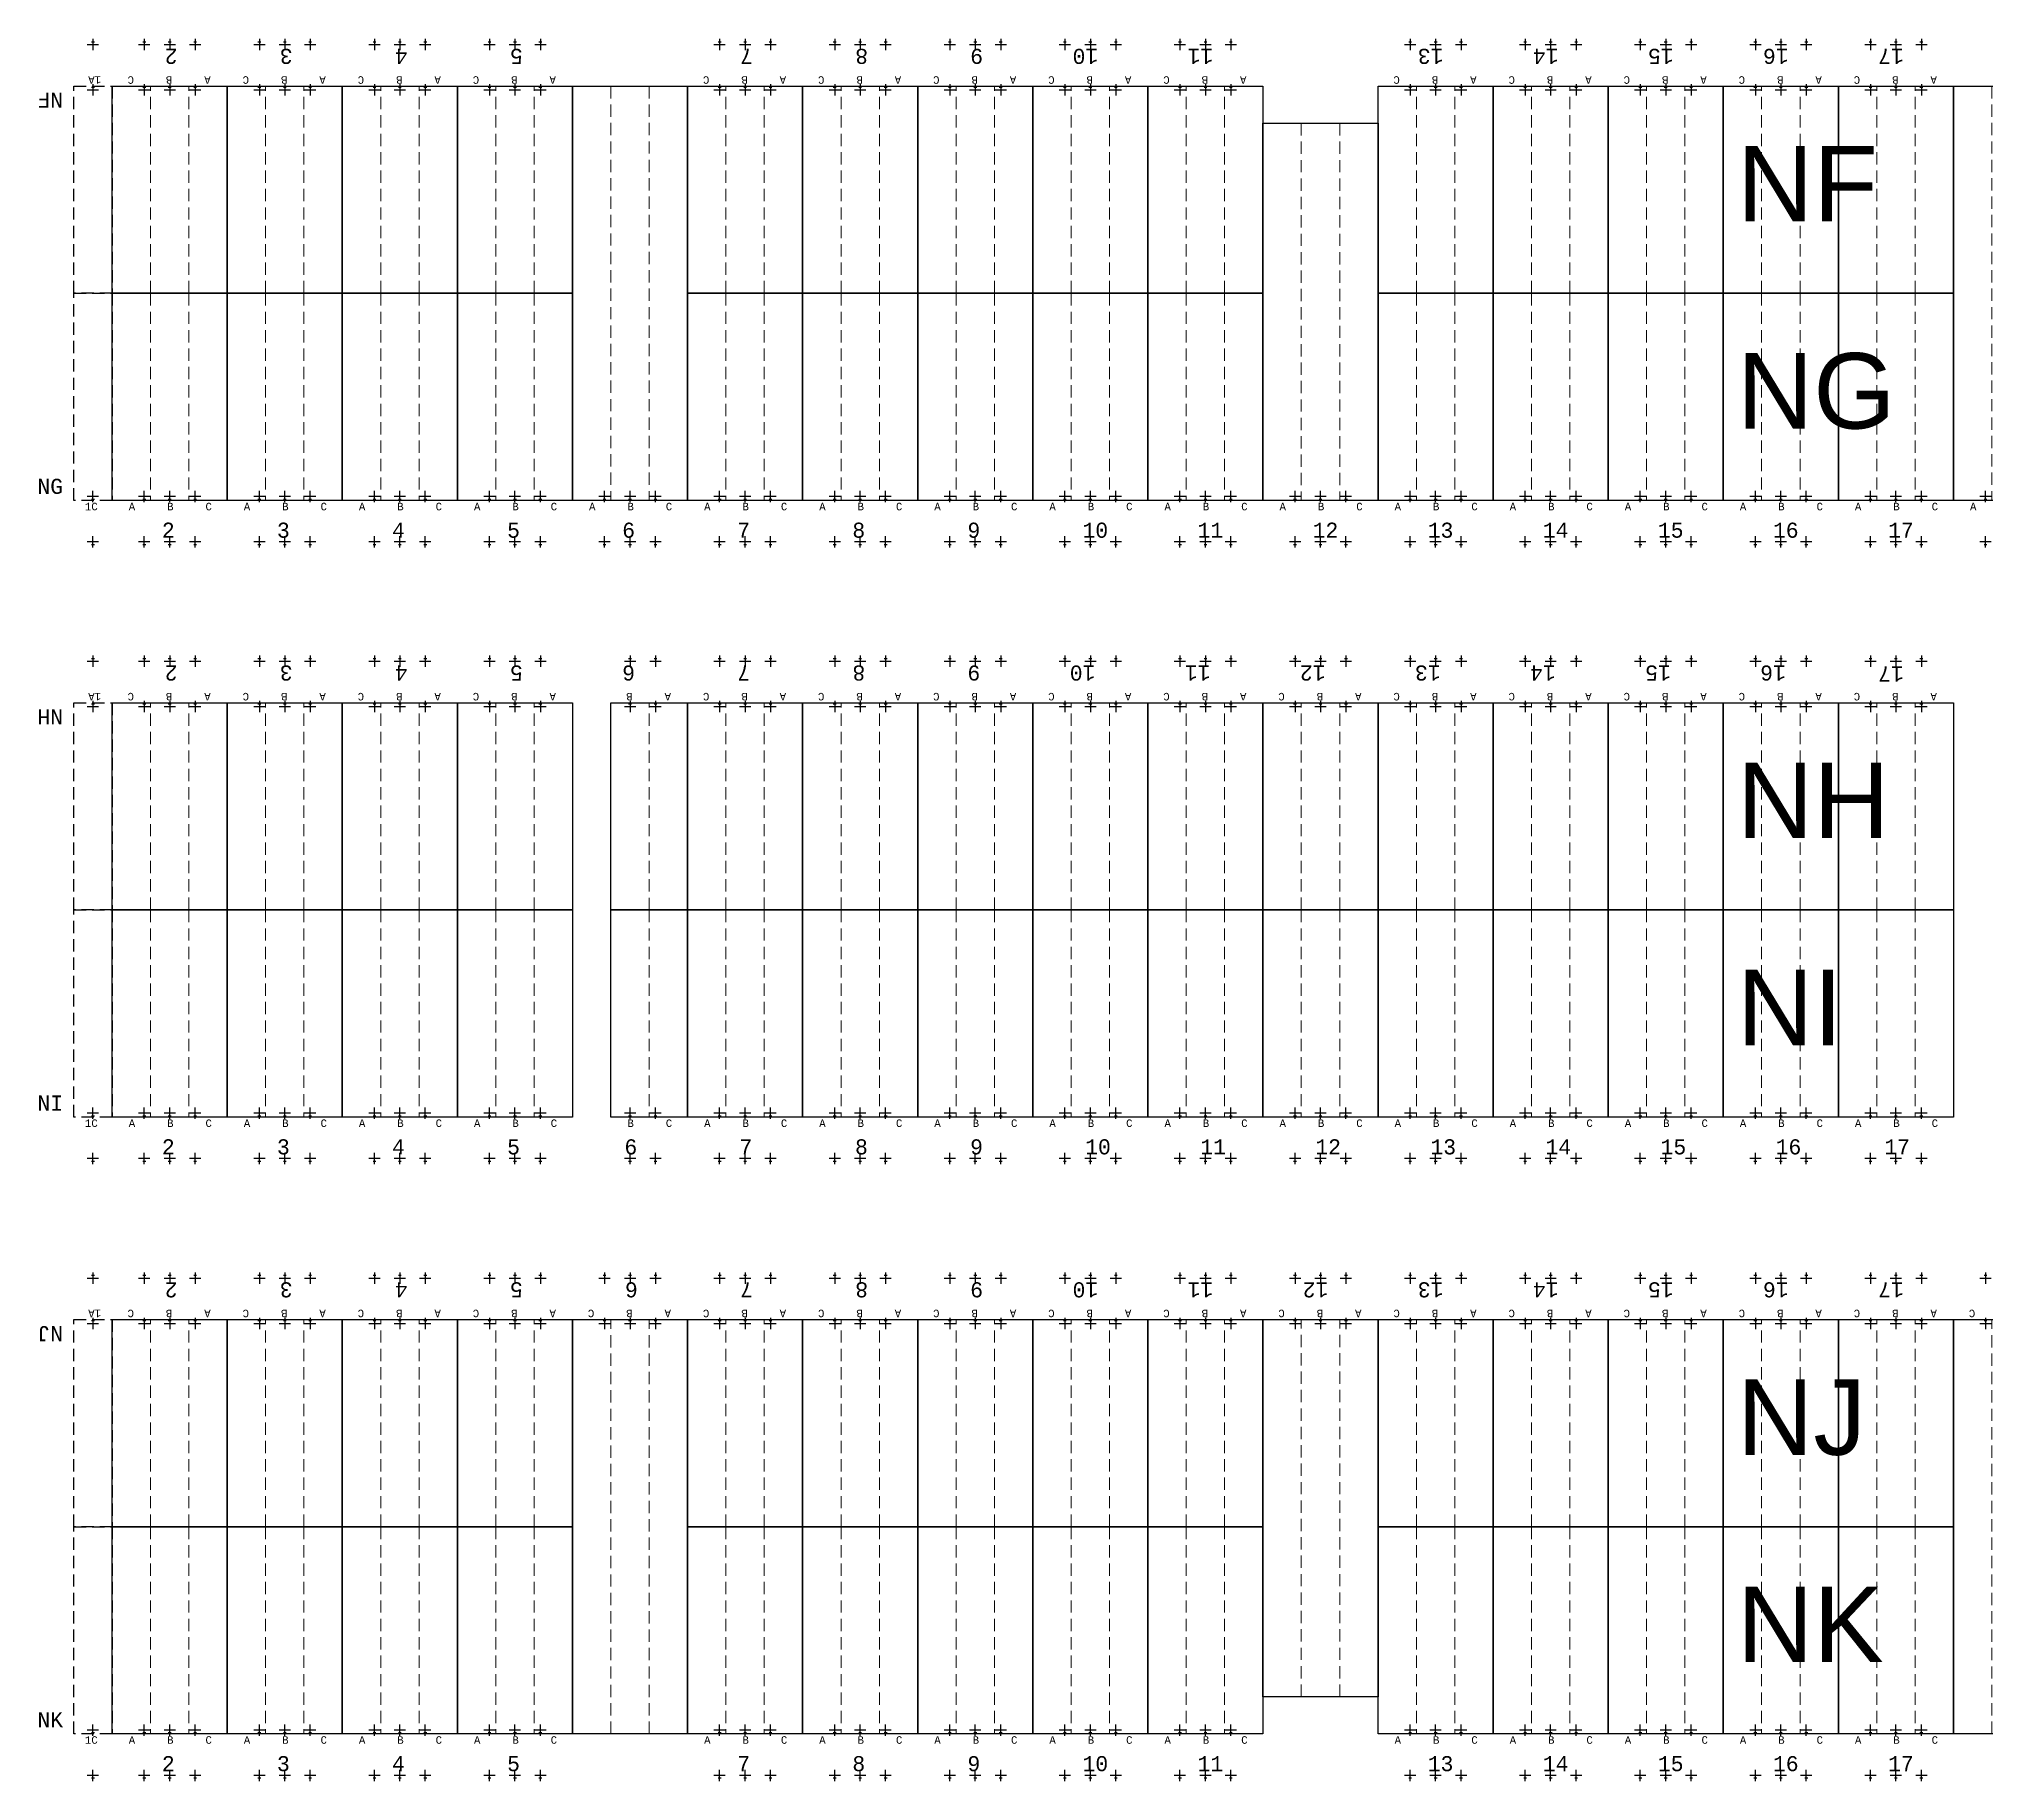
# Model space of a CAD drawing. Header units: millimetres. Extents: x 943 to 655635, y 611 to 177910.
# Drawn here: x 368423 to 419969, y 90989 to 137130 of the extents above; entities that cross this region are included whole.
import ezdxf

# ---------------------------------------------------------------- set-up
doc = ezdxf.new("R2010")
doc.units = ezdxf.units.MM
doc.linetypes.add('DASHED', pattern=[0.75, 0.5, -0.25])
doc.layers.add('Bin location transponder', color=250, linetype='Continuous')
doc.layers.add('WF_numbers', color=6, linetype='Continuous')
for name, color, linetype, lineweight in [('WF buffer', 1, 'DASHED', 30), ('WF transponder', 3, 'Continuous', 30), ('WF_all_bays', 5, 'Continuous', 30), ('WF_sketch_stock_areas', 30, 'Continuous', 30), ('WF_text', 252, 'Continuous', 30)]:
    doc.layers.add(name, color=color, linetype=linetype, lineweight=lineweight)
doc.styles.add('WF_txt', font='consola.ttf')
doc.styles.add('WF_txt_notes', font='arial.ttf')

# ---------------------------------------------------------------- blocks, each defined once
blk = doc.blocks.new('Bin location transponder')
at = {"layer": 'Bin location transponder', "color": 3, "lineweight": 30}
for p, q in [((-600, 0), (600, 0)), ((-150, 300), (150, 300)), ((0, 600), (0, -600))]:
    blk.add_line(p, q, dxfattribs=at)
blk = doc.blocks.new('WF 10x18ft bay')
at = {"layer": 'WF_all_bays', "linetype": 'DASHED', "lineweight": 5, "ltscale": 650}
for p, q in [((1016, 5486), (1016, 0)), ((2032, 5486), (2032, 0))]:
    blk.add_line(p, q, dxfattribs=at)
at = {"layer": 'WF_all_bays'}
blk.add_lwpolyline([(0, 5486), (3048, 5486), (3048, 0), (0, 0)], close=True, dxfattribs=at)
at = {"layer": 'WF transponder', "xscale": 0.25, "yscale": 0.25, "zscale": 0.25, "rotation": 180.0000000062352}
for p in [(850, 100), (1524, 100), (2198, 100), (850, -1100), (1524, -1100), (2198, -1100)]:
    blk.add_blockref('Bin location transponder', p, dxfattribs=at)
at = {"layer": 'WF_numbers', "linetype": 'DASHED', "char_height": 200, "attachment_point": 1, "rotation": 0, "style": 'WF_txt'}
for s, insert in [('A', (439, -62, -723)), ('B', (1455, -62, -723)), ('C', (2471, -62, -723))]:
    blk.add_mtext_dynamic_manual_height_columns(s, width=423.53, gutter_width=2118, heights=[0], dxfattribs=dict(at, insert=insert))
blk = doc.blocks.new('WF 10x36ft bay')
at = {"layer": 'WF_all_bays', "linetype": 'DASHED', "lineweight": 5, "ltscale": 650}
for p, q in [((1016, 10973), (1016, 0)), ((2032, 10973), (2032, 0))]:
    blk.add_line(p, q, dxfattribs=at)
at = {"layer": 'WF_all_bays'}
blk.add_lwpolyline([(0, 10973), (3048, 10973), (3048, 0), (0, 0)], close=True, dxfattribs=at)
at = {"layer": 'WF transponder', "xscale": 0.25, "yscale": 0.25, "zscale": 0.25, "rotation": 180.0000000062352}
for p in [(850, 100), (1524, 100), (2198, 100), (850, -1100), (1524, -1100), (2198, -1100)]:
    blk.add_blockref('Bin location transponder', p, dxfattribs=at)
at = {"layer": 'WF_numbers', "linetype": 'DASHED', "char_height": 200, "attachment_point": 1, "rotation": 0, "style": 'WF_txt'}
for s, insert in [('A', (439, -62, -723)), ('B', (1455, -62, -723)), ('C', (2471, -62, -723))]:
    blk.add_mtext_dynamic_manual_height_columns(s, width=423.53, gutter_width=2118, heights=[0], dxfattribs=dict(at, insert=insert))
blk = doc.blocks.new('WF 40x216in buffer')
at = {"layer": 'WF buffer', "ltscale": 650}
blk.add_lwpolyline([(0, 5486), (1016, 5486), (1016, 0), (0, 0)], close=True, dxfattribs=at)
at = {"layer": 'WF transponder', "xscale": 0.25, "yscale": 0.25, "zscale": 0.25, "rotation": 180.0000000062352}
for p in [(508, 100), (508, -1100)]:
    blk.add_blockref('Bin location transponder', p, dxfattribs=at)
blk = doc.blocks.new('WF 10x34ft bay')
at = {"layer": 'WF_all_bays', "linetype": 'DASHED', "lineweight": 5, "ltscale": 650}
for p, q in [((1016, 9990), (1016, 0)), ((2032, 9990), (2032, 0))]:
    blk.add_line(p, q, dxfattribs=at)
at = {"layer": 'WF_all_bays'}
blk.add_lwpolyline([(0, 9990), (3048, 9990), (3048, 0), (0, 0)], close=True, dxfattribs=at)
at = {"layer": 'WF transponder', "xscale": 0.25, "yscale": 0.25, "zscale": 0.25, "rotation": 180}
for p in [(850, 100), (1524, 100), (2198, 100), (850, -1100), (1524, -1100), (2198, -1100)]:
    blk.add_blockref('Bin location transponder', p, dxfattribs=at)
at = {"layer": 'WF_numbers', "linetype": 'DASHED', "char_height": 200, "attachment_point": 1, "rotation": 0, "style": 'WF_txt'}
for s, insert in [('A', (439, -62, -723)), ('B', (1455, -62, -723)), ('C', (2471, -62, -723))]:
    blk.add_mtext_dynamic_manual_height_columns(s, width=423.53, gutter_width=2118, heights=[0], dxfattribs=dict(at, insert=insert))

msp = doc.modelspace()

# ---------------------------------------------------------------- linework, layer by layer
at = {"layer": 'WF_all_bays', "linetype": 'DASHED', "lineweight": 5, "ltscale": 650}
for q in [(384587, 119548, -162219), (384587, 108575, -162219)]:
    msp.add_line((384587, 114061, -162219), q, dxfattribs=at)
at = {"layer": 'WF_all_bays', "elevation": -162219}
for points in [[(385603, 114061), (383571, 114061), (383571, 119548), (385603, 119548)], [(383571, 114061), (385603, 114061), (385603, 108575), (383571, 108575)]]:
    msp.add_lwpolyline(points, close=True, dxfattribs=at)

# ---------------------------------------------------------------- block references
at = {"layer": 'WF transponder', "xscale": 0.25, "yscale": 0.25, "zscale": 0.25}
for p in [(384079, 120648, -162219), (384753, 120648, -162219), (384079, 119448, -162219), (384753, 119448, -162219)]:
    msp.add_blockref('Bin location transponder', p, dxfattribs=at)
at = {"layer": 'WF transponder', "xscale": 0.25, "yscale": 0.25, "zscale": 0.25, "rotation": 180.0000000062352}
for p in [(384079, 108675, -162219), (384753, 108675, -162219), (384079, 107475, -162219), (384753, 107475, -162219)]:
    msp.add_blockref('Bin location transponder', p, dxfattribs=at)
at = {"layer": 'WF_all_bays'}
for name, p, rotation in [('WF 10x18ft bay', (373411, 135880, -162219), 179.9999999999069), ('WF 10x18ft bay', (376459, 135880, -162219), 179.9999999999069), ('WF 10x18ft bay', (379507, 135880, -162219), 179.9999999999069), ('WF 10x18ft bay', (382555, 135880, -162219), 179.9999999999069), ('WF 10x18ft bay', (388651, 135880, -162219), 179.9999999999069), ('WF 10x18ft bay', (391699, 135880, -162219), 179.9999999999069), ('WF 10x18ft bay', (394747, 135880, -162219), 179.9999999999069), ('WF 10x18ft bay', (397795, 135880, -162219), 179.9999999999069), ('WF 10x18ft bay', (400843, 135880, -162219), 179.9999999999069), ('WF 10x18ft bay', (406939, 135880, -162219), 179.9999999999069), ('WF 10x18ft bay', (409987, 135880, -162219), 179.9999999999069), ('WF 10x18ft bay', (413035, 135880, -162219), 179.9999999999069), ('WF 10x18ft bay', (416083, 135880, -162219), 179.9999999999069), ('WF 10x18ft bay', (419131, 135880, -162219), 179.9999999999069), ('WF 10x18ft bay', (373411, 119548, -162219), 179.9999999999069), ('WF 10x18ft bay', (376459, 119548, -162219), 179.9999999999069), ('WF 10x18ft bay', (379507, 119548, -162219), 179.9999999999069), ('WF 10x18ft bay', (382555, 119548, -162219), 179.9999999999069), ('WF 10x18ft bay', (388651, 119548, -162219), 179.9999999999069), ('WF 10x18ft bay', (391699, 119548, -162219), 179.9999999999069), ('WF 10x18ft bay', (394747, 119548, -162219), 179.9999999999069), ('WF 10x18ft bay', (397795, 119548, -162219), 179.9999999999069), ('WF 10x18ft bay', (400843, 119548, -162219), 179.9999999999069), ('WF 10x18ft bay', (403891, 119548, -162219), 179.9999999999069), ('WF 10x18ft bay', (406939, 119548, -162219), 179.9999999999069), ('WF 10x18ft bay', (409987, 119548, -162219), 179.9999999999069), ('WF 10x18ft bay', (413035, 119548, -162219), 179.9999999999069), ('WF 10x18ft bay', (416083, 119548, -162219), 179.9999999999069), ('WF 10x18ft bay', (419131, 119548, -162219), 179.9999999999069), ('WF 10x18ft bay', (373411, 103212, -162219), 179.9999999999069), ('WF 10x18ft bay', (376459, 103212, -162219), 179.9999999999069), ('WF 10x18ft bay', (379507, 103212, -162219), 179.9999999999069), ('WF 10x18ft bay', (382555, 103212, -162219), 179.9999999999069), ('WF 10x36ft bay', (385603, 103212, -162219), 180.0000000000523), ('WF 10x18ft bay', (388651, 103212, -162219), 179.9999999999069), ('WF 10x18ft bay', (391699, 103212, -162219), 179.9999999999069), ('WF 10x18ft bay', (394747, 103212, -162219), 179.9999999999069), ('WF 10x18ft bay', (397795, 103212, -162219), 179.9999999999069), ('WF 10x18ft bay', (400843, 103212, -162219), 179.9999999999069), ('WF 10x18ft bay', (406939, 103212, -162219), 179.9999999999069), ('WF 10x18ft bay', (409987, 103212, -162219), 179.9999999999069), ('WF 10x18ft bay', (413035, 103212, -162219), 179.9999999999069), ('WF 10x18ft bay', (416083, 103212, -162219), 179.9999999999069), ('WF 10x18ft bay', (419131, 103212, -162219), 179.9999999999069), ('WF 10x36ft bay', (422179, 103212, -162219), 180.0000000000523)]:
    msp.add_blockref(name, p, dxfattribs=dict(at, rotation=rotation))
for name, p in [('WF 10x36ft bay', (382555, 124907, -162219)), ('WF 10x36ft bay', (419131, 124907, -162219)), ('WF 10x18ft bay', (370363, 124907, -162219)), ('WF 10x18ft bay', (373411, 124907, -162219)), ('WF 10x18ft bay', (376459, 124907, -162219)), ('WF 10x18ft bay', (379507, 124907, -162219)), ('WF 10x18ft bay', (385603, 124907, -162219)), ('WF 10x18ft bay', (388651, 124907, -162219)), ('WF 10x18ft bay', (391699, 124907, -162219)), ('WF 10x18ft bay', (394747, 124907, -162219)), ('WF 10x18ft bay', (397795, 124907, -162219)), ('WF 10x18ft bay', (403891, 124907, -162219)), ('WF 10x18ft bay', (406939, 124907, -162219)), ('WF 10x18ft bay', (409987, 124907, -162219)), ('WF 10x18ft bay', (413035, 124907, -162219)), ('WF 10x18ft bay', (416083, 124907, -162219)), ('WF 10x18ft bay', (370363, 108575, -162219)), ('WF 10x18ft bay', (373411, 108575, -162219)), ('WF 10x18ft bay', (376459, 108575, -162219)), ('WF 10x18ft bay', (379507, 108575, -162219)), ('WF 10x18ft bay', (385603, 108575, -162219)), ('WF 10x18ft bay', (388651, 108575, -162219)), ('WF 10x18ft bay', (391699, 108575, -162219)), ('WF 10x18ft bay', (394747, 108575, -162219)), ('WF 10x18ft bay', (397795, 108575, -162219)), ('WF 10x18ft bay', (400843, 108575, -162219)), ('WF 10x18ft bay', (403891, 108575, -162219)), ('WF 10x18ft bay', (406939, 108575, -162219)), ('WF 10x18ft bay', (409987, 108575, -162219)), ('WF 10x18ft bay', (413035, 108575, -162219)), ('WF 10x18ft bay', (416083, 108575, -162219)), ('WF 10x18ft bay', (370363, 92239, -162219)), ('WF 10x18ft bay', (373411, 92239, -162219)), ('WF 10x18ft bay', (376459, 92239, -162219)), ('WF 10x18ft bay', (379507, 92239, -162219)), ('WF 10x18ft bay', (385603, 92239, -162219)), ('WF 10x18ft bay', (388651, 92239, -162219)), ('WF 10x18ft bay', (391699, 92239, -162219)), ('WF 10x18ft bay', (394747, 92239, -162219)), ('WF 10x18ft bay', (397795, 92239, -162219)), ('WF 10x18ft bay', (403891, 92239, -162219)), ('WF 10x18ft bay', (406939, 92239, -162219)), ('WF 10x18ft bay', (409987, 92239, -162219)), ('WF 10x18ft bay', (413035, 92239, -162219)), ('WF 10x18ft bay', (416083, 92239, -162219))]:
    msp.add_blockref(name, p, dxfattribs=at)
at = {"layer": 'WF_all_bays', "color": 7, "true_color": 0xffffff}
msp.add_blockref('WF 10x34ft bay', (400843, 124907, -162219), dxfattribs=at)
at = {"layer": 'WF_all_bays', "color": 7, "true_color": 0xffffff, "rotation": 180}
msp.add_blockref('WF 10x34ft bay', (403891, 103212, -162219), dxfattribs=at)
at = {"layer": 'WF_sketch_stock_areas'}
for p, rotation in [((370363, 135880, -162219), 180.0000000007941), ((370363, 119548, -162219), 179.9999999998754), ((370363, 103212, -162219), 179.9999999999289)]:
    msp.add_blockref('WF 40x216in buffer', p, dxfattribs=dict(at, rotation=rotation))
for p in [(369347, 124907, -162219), (369347, 108575, -162219), (369347, 92239, -162219)]:
    msp.add_blockref('WF 40x216in buffer', p, dxfattribs=at)

# ---------------------------------------------------------------- texts
at = {"layer": 'WF_numbers', "linetype": 'DASHED', "attachment_point": 1, "style": 'WF_txt'}
for s, insert, char_height, rotation in [('2', (372094, 136468, -162219), 400, 180), ('3', (375142, 136468, -162219), 400, 180), ('4', (378190, 136468, -162219), 400, 180), ('5', (381238, 136468, -162219), 400, 180), ('7', (387334, 136468, -162219), 400, 180), ('8', (390382, 136468, -162219), 400, 180), ('9', (393430, 136468, -162219), 400, 180), ('10', (396478, 136468, -162219), 400, 180), ('11', (399526, 136468, -162219), 400, 180), ('13', (405622, 136468, -162219), 400, 180), ('14', (408670, 136468, -162219), 400, 180), ('15', (411718, 136468, -162219), 400, 180), ('16', (414766, 136468, -162219), 400, 180), ('17', (417814, 136468, -162219), 400, 180), ('1A', (370068, 135942, -162943), 200, 180), ('NF', (369061, 135308, -324439), 400, 180), ('1C', (369642, 124845, -162943), 200, 0), ('2', (372094, 120136, -162219), 400, 180), ('3', (375142, 120136, -162219), 400, 180), ('4', (378190, 120136, -162219), 400, 180), ('5', (381238, 120136, -162219), 400, 180), ('6', (384212, 120136, -162219), 400, 180), ('7', (387260, 120136, -162219), 400, 180), ('8', (390308, 120136, -162219), 400, 180), ('9', (393356, 120136, -162219), 400, 180), ('10', (396404, 120136, -162219), 400, 180), ('11', (399452, 120136, -162219), 400, 180), ('12', (402500, 120136, -162219), 400, 180), ('13', (405548, 120136, -162219), 400, 180), ('14', (408596, 120136, -162219), 400, 180), ('15', (411644, 120136, -162219), 400, 180), ('16', (414692, 120136, -162219), 400, 180), ('17', (417814, 120111, -162219), 400, 180), ('1A', (370068, 119610, -162943), 200, 180), ('B', (384148, 119610, -162943), 200, 180), ('A', (385164, 119610, -162943), 200, 180), ('NH', (369061, 118975, -324439), 400, 180), ('1C', (369642, 108513, -162943), 200, 0), ('B', (384010, 108513, -162943), 200, 0), ('C', (385026, 108513, -162943), 200, 0), ('2', (372094, 103800, -162219), 400, 180), ('3', (375142, 103800, -162219), 400, 180), ('4', (378190, 103800, -162219), 400, 180), ('5', (381238, 103800, -162219), 400, 180), ('6', (384286, 103800, -162219), 400, 180), ('7', (387334, 103800, -162219), 400, 180), ('8', (390382, 103800, -162219), 400, 180), ('9', (393430, 103800, -162219), 400, 180), ('10', (396478, 103800, -162219), 400, 180), ('11', (399526, 103800, -162219), 400, 180), ('12', (402574, 103800, -162219), 400, 180), ('13', (405622, 103800, -162219), 400, 180), ('14', (408670, 103800, -162219), 400, 180), ('15', (411718, 103800, -162219), 400, 180), ('16', (414766, 103800, -162219), 400, 180), ('17', (417814, 103800, -162219), 400, 180), ('1A', (370068, 103274, -162943), 200, 180), ('NJ', (369061, 102639, -324439), 400, 180), ('1C', (369642, 92177, -162943), 200, 0)]:
    msp.add_mtext_dynamic_manual_height_columns(s, width=423.53, gutter_width=2118, heights=[0], dxfattribs=dict(at, insert=insert, char_height=char_height, rotation=rotation))
at = {"layer": 'WF_numbers', "linetype": 'DASHED', "char_height": 400, "style": 'WF_txt'}
for s, insert, attachment_point in [('NG', (369061, 125480, -324439), 3), ('2', (371680, 124319, -162219), 1), ('3', (374728, 124319, -162219), 1), ('4', (377776, 124319, -162219), 1), ('5', (380824, 124319, -162219), 1), ('6', (383872, 124319, -162219), 1), ('7', (386920, 124319, -162219), 1), ('8', (389968, 124319, -162219), 1), ('9', (393016, 124319, -162219), 1), ('10', (396064, 124319, -162219), 1), ('11', (399112, 124319, -162219), 1), ('12', (402160, 124319, -162219), 1), ('13', (405208, 124319, -162219), 1), ('14', (408256, 124319, -162219), 1), ('15', (411304, 124319, -162219), 1), ('16', (414352, 124319, -162219), 1), ('17', (417400, 124319, -162219), 1), ('NI', (369061, 109147, -324439), 3), ('2', (371680, 107987, -162219), 1), ('3', (374728, 107987, -162219), 1), ('4', (377776, 107987, -162219), 1), ('5', (380824, 107987, -162219), 1), ('6', (383931, 107987, -162219), 1), ('7', (386979, 107987, -162219), 1), ('8', (390039, 107987, -162219), 1), ('9', (393087, 107987, -162219), 1), ('10', (396135, 107987, -162219), 1), ('11', (399183, 107987, -162219), 1), ('12', (402231, 107987, -162219), 1), ('13', (405279, 107987, -162219), 1), ('14', (408327, 107987, -162219), 1), ('15', (411375, 107987, -162219), 1), ('16', (414423, 107987, -162219), 1), ('17', (417300, 107987, -162219), 1), ('NK', (369061, 92812, -324439), 3), ('2', (371680, 91651, -162219), 1), ('3', (374728, 91651, -162219), 1), ('4', (377776, 91651, -162219), 1), ('5', (380824, 91651, -162219), 1), ('7', (386920, 91651, -162219), 1), ('8', (389968, 91651, -162219), 1), ('9', (393016, 91651, -162219), 1), ('10', (396064, 91651, -162219), 1), ('11', (399112, 91651, -162219), 1), ('13', (405208, 91651, -162219), 1), ('14', (408256, 91651, -162219), 1), ('15', (411304, 91651, -162219), 1), ('16', (414352, 91651, -162219), 1), ('17', (417400, 91651, -162219), 1)]:
    msp.add_mtext_dynamic_manual_height_columns(s, width=423.53, gutter_width=2118, heights=[0], dxfattribs=dict(at, insert=insert, attachment_point=attachment_point))
at = {"layer": 'WF_text', "char_height": 2000, "attachment_point": 1, "style": 'WF_txt_notes'}
for s, insert in [('NF', (413403, 134297, -162581)), ('NG', (413403, 128810, -162581)), ('NH', (413403, 117964, -162581)), ('NI', (413403, 112478, -162581)), ('NJ', (413403, 101629, -162581)), ('NK', (413403, 96142, -162581))]:
    msp.add_mtext_dynamic_manual_height_columns(s, width=1096.38, gutter_width=2118, heights=[0], dxfattribs=dict(at, insert=insert))

doc.saveas('drawing.dxf')
